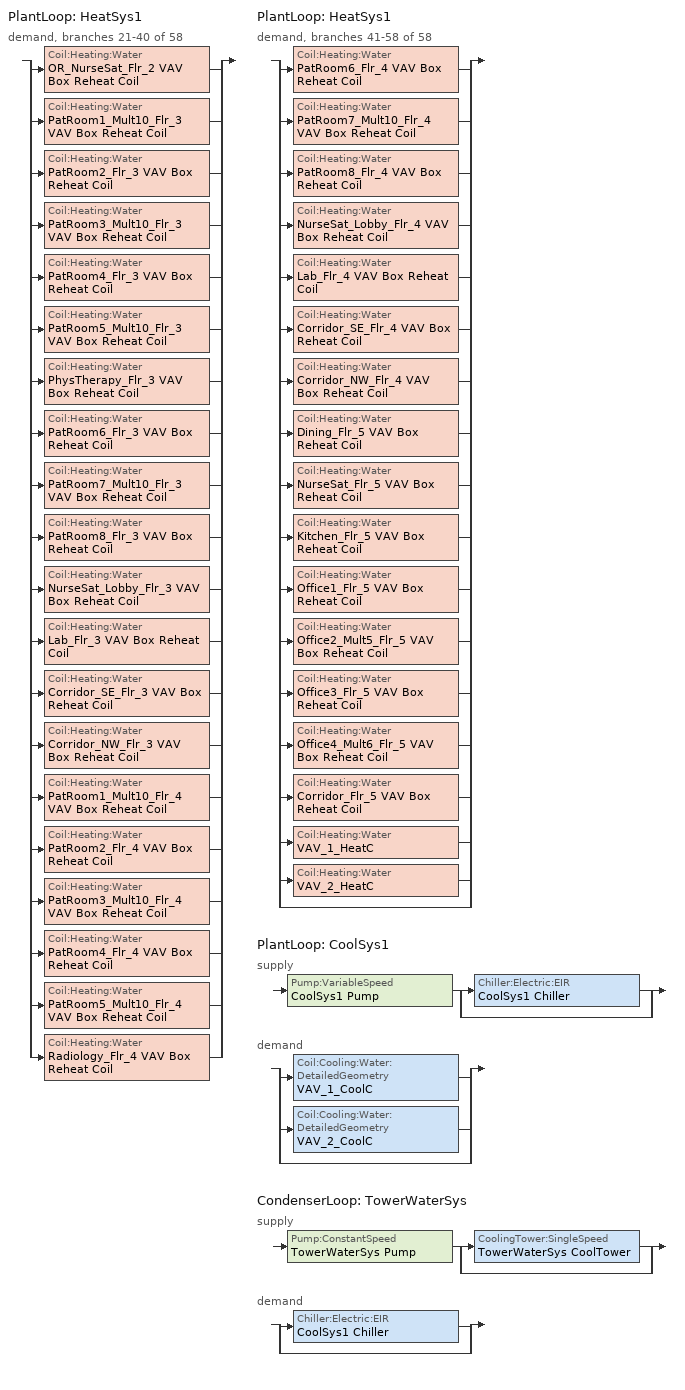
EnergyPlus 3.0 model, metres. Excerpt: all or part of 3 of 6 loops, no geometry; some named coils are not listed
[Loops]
PlantLoop 'HeatSys1'
 demand, branches 21-40 of 58: split
  | Coil:Heating:Water 'OR_NurseSat_Flr_2 VAV Box Reheat Coil'
  | Coil:Heating:Water 'PatRoom1_Mult10_Flr_3 VAV Box Reheat Coil'
  | Coil:Heating:Water 'PatRoom2_Flr_3 VAV Box Reheat Coil'
  | Coil:Heating:Water 'PatRoom3_Mult10_Flr_3 VAV Box Reheat Coil'
  | Coil:Heating:Water 'PatRoom4_Flr_3 VAV Box Reheat Coil'
  | Coil:Heating:Water 'PatRoom5_Mult10_Flr_3 VAV Box Reheat Coil'
  | Coil:Heating:Water 'PhysTherapy_Flr_3 VAV Box Reheat Coil'
  | Coil:Heating:Water 'PatRoom6_Flr_3 VAV Box Reheat Coil'
  | Coil:Heating:Water 'PatRoom7_Mult10_Flr_3 VAV Box Reheat Coil'
  | Coil:Heating:Water 'PatRoom8_Flr_3 VAV Box Reheat Coil'
  | Coil:Heating:Water 'NurseSat_Lobby_Flr_3 VAV Box Reheat Coil'
  | Coil:Heating:Water 'Lab_Flr_3 VAV Box Reheat Coil'
  | Coil:Heating:Water 'Corridor_SE_Flr_3 VAV Box Reheat Coil'
  | Coil:Heating:Water 'Corridor_NW_Flr_3 VAV Box Reheat Coil'
  | Coil:Heating:Water 'PatRoom1_Mult10_Flr_4 VAV Box Reheat Coil'
  | Coil:Heating:Water 'PatRoom2_Flr_4 VAV Box Reheat Coil'
  | Coil:Heating:Water 'PatRoom3_Mult10_Flr_4 VAV Box Reheat Coil'
  | Coil:Heating:Water 'PatRoom4_Flr_4 VAV Box Reheat Coil'
  | Coil:Heating:Water 'PatRoom5_Mult10_Flr_4 VAV Box Reheat Coil'
  | Coil:Heating:Water 'Radiology_Flr_4 VAV Box Reheat Coil'
PlantLoop 'HeatSys1'
 demand, branches 41-58 of 58: split
  | Coil:Heating:Water 'PatRoom6_Flr_4 VAV Box Reheat Coil'
  | Coil:Heating:Water 'PatRoom7_Mult10_Flr_4 VAV Box Reheat Coil'
  | Coil:Heating:Water 'PatRoom8_Flr_4 VAV Box Reheat Coil'
  | Coil:Heating:Water 'NurseSat_Lobby_Flr_4 VAV Box Reheat Coil'
  | Coil:Heating:Water 'Lab_Flr_4 VAV Box Reheat Coil'
  | Coil:Heating:Water 'Corridor_SE_Flr_4 VAV Box Reheat Coil'
  | Coil:Heating:Water 'Corridor_NW_Flr_4 VAV Box Reheat Coil'
  | Coil:Heating:Water 'Dining_Flr_5 VAV Box Reheat Coil'
  | Coil:Heating:Water 'NurseSat_Flr_5 VAV Box Reheat Coil'
  | Coil:Heating:Water 'Kitchen_Flr_5 VAV Box Reheat Coil'
  | Coil:Heating:Water 'Office1_Flr_5 VAV Box Reheat Coil'
  | Coil:Heating:Water 'Office2_Mult5_Flr_5 VAV Box Reheat Coil'
  | Coil:Heating:Water 'Office3_Flr_5 VAV Box Reheat Coil'
  | Coil:Heating:Water 'Office4_Mult6_Flr_5 VAV Box Reheat Coil'
  | Coil:Heating:Water 'Corridor_Flr_5 VAV Box Reheat Coil'
  | Coil:Heating:Water 'VAV_1_HeatC'
  | Coil:Heating:Water 'VAV_2_HeatC'
  | bypass
PlantLoop 'CoolSys1'
 supply: Pump:VariableSpeed 'CoolSys1 Pump' > split
  | Chiller:Electric:EIR 'CoolSys1 Chiller'
  | bypass
 demand: split
  | Coil:Cooling:Water:DetailedGeometry 'VAV_1_CoolC'
  | Coil:Cooling:Water:DetailedGeometry 'VAV_2_CoolC'
  | bypass
CondenserLoop 'TowerWaterSys'
 supply: Pump:ConstantSpeed 'TowerWaterSys Pump' > split
  | CoolingTower:SingleSpeed 'TowerWaterSys CoolTower'
  | bypass
 demand: split
  | Chiller:Electric:EIR 'CoolSys1 Chiller'
  | bypass
[Coil:Heating:Water] Availablility Schedule=ALWAYS_ON; U-Factor Times Area Value {W/K}=AUTOSIZE; Maximum Water Flow Rate {m3/s}=AUTOSIZE; Coil Peformance input method=UFactorTimesAreaAndDesignWaterFlowRate; Nominal Capacity=AUTOSIZE; Design Inlet Water Temperature=82.2; Design Inlet Air Temperature=16.6; Design Outlet Water Temperature=71.1; Design Outlet Air Temperature=32.2
OR_NurseSat_Flr_2 VAV Box Reheat Coil; PatRoom1_Mult10_Flr_3 VAV Box Reheat Coil; PatRoom2_Flr_3 VAV Box Reheat Coil; PatRoom3_Mult10_Flr_3 VAV Box Reheat Coil; PatRoom4_Flr_3 VAV Box Reheat Coil; PatRoom5_Mult10_Flr_3 VAV Box Reheat Coil; PhysTherapy_Flr_3 VAV Box Reheat Coil; PatRoom6_Flr_3 VAV Box Reheat Coil; PatRoom7_Mult10_Flr_3 VAV Box Reheat Coil; PatRoom8_Flr_3 VAV Box Reheat Coil; NurseSat_Lobby_Flr_3 VAV Box Reheat Coil; Lab_Flr_3 VAV Box Reheat Coil; Corridor_SE_Flr_3 VAV Box Reheat Coil; Corridor_NW_Flr_3 VAV Box Reheat Coil; PatRoom1_Mult10_Flr_4 VAV Box Reheat Coil; PatRoom2_Flr_4 VAV Box Reheat Coil; PatRoom3_Mult10_Flr_4 VAV Box Reheat Coil; PatRoom4_Flr_4 VAV Box Reheat Coil; PatRoom5_Mult10_Flr_4 VAV Box Reheat Coil; Radiology_Flr_4 VAV Box Reheat Coil; PatRoom6_Flr_4 VAV Box Reheat Coil; PatRoom7_Mult10_Flr_4 VAV Box Reheat Coil; PatRoom8_Flr_4 VAV Box Reheat Coil; NurseSat_Lobby_Flr_4 VAV Box Reheat Coil; Lab_Flr_4 VAV Box Reheat Coil; Corridor_SE_Flr_4 VAV Box Reheat Coil; Corridor_NW_Flr_4 VAV Box Reheat Coil; Dining_Flr_5 VAV Box Reheat Coil; NurseSat_Flr_5 VAV Box Reheat Coil; Kitchen_Flr_5 VAV Box Reheat Coil; Office1_Flr_5 VAV Box Reheat Coil; Office2_Mult5_Flr_5 VAV Box Reheat Coil; Office3_Flr_5 VAV Box Reheat Coil; Office4_Mult6_Flr_5 VAV Box Reheat Coil; Corridor_Flr_5 VAV Box Reheat Coil
[SetpointManager:Scheduled]
CoolSys1 Loop Setpoint Manager: Control Variable {TEMP}=Temperature; Schedule=CW-Loop-Temp-Schedule; Setpoint Node=CoolSys1 Supply Outlet Node
[PlantLoop]
CoolSys1: Fluid Type {WATER}=Water; Loop Equipment Operation Scheme=CoolSys1 Loop Operation Scheme List; Maximum Loop Temperature {C}=98; Minimum Loop Temperature {C}=1; Maximum Loop Flow Rate {m3/s}=AUTOSIZE; Minimum Loop Flow Rate {m3/s}=0; Loop Volume {m3}=AUTOSIZE; Load Distribution Scheme {OPTIMAL | SEQUENTIAL}=Optimal
[Sizing:Plant]
Name | Loop Type {COOLING | HEATING} | Design Loop Exit Temperature {C} | Design Loop Temperature Difference {C} | Loop Type {COOLING | HEATING | CONDENSER}
CoolSys1 | Cooling | 7.22 | 6.67
TowerWaterSys |  | 29.4 | 5.6 | CONDENSER
[PlantEquipmentOperationSchemes]
CoolSys1 Loop Operation Scheme List: Control Scheme 1 Object Type {*******}=PlantEquipmentOperation:CoolingLoad; Control Scheme 1=CoolSys1 Operation Scheme; Control Scheme 1 Schedule=PlantOnSched
[PlantEquipmentList]
CoolSys1 Equipment List: CoolSys1 Chiller
[Pump:VariableSpeed]
CoolSys1 Pump: Rated Flow Rate {m3/s}=AUTOSIZE; Rated Pump Head {Pa} [179352 Pa = 60 ft]=179352; Rated Power Consumption {W}=AUTOSIZE; Motor Efficiency=0.9; Fraction of Motor Inefficiencies to Fluid Stream=0; Coefficient 1 of the Part Load Performance Curve=0; Coefficient 2 of the Part Load Performance Curve=1; Coefficient 3 of the Part Load Performance Curve=0; Coefficient 4 of the Part Load Performance Curve=0; Minimum Flow Rate {m3/s}=0; Pump Control Type {Continuous | Intermittent}=Intermittent
[PlantEquipmentOperation:CoolingLoad] Load Range 1 Lower Limit {W}=0
Name | Load Range 1 Upper Limit {W} | Priority Control 1 Equipment List
CoolSys1 Operation Scheme | 100000000000000 | CoolSys1 Equipment List
TowerWaterSys Operation Scheme | 1000000000000 | TowerWaterSys Equipment List
[Chiller:Electric:EIR]
CoolSys1 Chiller: Reference Capacity {W}=AUTOSIZE; Reference COP { }=6.1; Reference Leaving Chilled Water Temperature {C}=6.67; Reference Entering Condenser Fluid Temperature {C}=29.4; Reference Chilled Water Flow Rate {m3/s}=AutoSize; Reference Condenser Water Flow Rate {m3/s}=AutoSize; Cooling Capacity Function of Temperature Curve=ChillerCentCapFT; Electric Input to Cooling Output Ratio Function of Temperature Curve=ChillerCentEIRFT; Electric Input to Cooling Output Ratio Function of Part Load Ratio Curve=ChillerCentEIRPLR; Minimum Part Load Ratio=0.15; Maximum Part Load Ratio=1; Optimum Part Load Ratio=1; Minimum Unloading Ratio=0.25; Condenser Type=WaterCooled; Condenser Fan Power Ratio {W/W}=0; Leaving Chilled Water Lower Temperature Limit {C}=2; Chiller Flow Mode=ConstantFlow; Design Heat Recovery Water Flow Rate {m3/s}=0; Sizing Factor=1
[CondenserLoop]
TowerWaterSys: Fluid Type {WATER}=Water; Loop Equipment Operation Scheme=TowerWaterSys Loop Operation Scheme List; Maximum Loop Temperature {C}=80; Minimum Loop Temperature {C}=5; Maximum Loop Flow Rate {m3/s}=AUTOSIZE; Minimum Loop Flow Rate {m3/s}=0; Loop Volume {m3}=AUTOSIZE; Load Distribution Scheme {OPTIMAL | SEQUENTIAL}=Sequential
[CondenserEquipmentOperationSchemes]
TowerWaterSys Loop Operation Scheme List: Control Scheme 1 Object Type {*******}=PlantEquipmentOperation:CoolingLoad; Control Scheme 1=TowerWaterSys Operation Scheme; Control Scheme 1 Schedule=PlantOnSched
[CondenserEquipmentList]
TowerWaterSys Equipment List: TowerWaterSys CoolTower
[Pump:ConstantSpeed]
TowerWaterSys Pump: Rated Flow Rate {m3/s}=AUTOSIZE; Rated Pump Head {Pa} [179352 Pa = 60 ft]=179352; Rated Power Consumption {W}=AUTOSIZE; Motor Efficiency=0.87; Fraction of Motor Inefficiencies to Fluid Stream=0; Pump Control Type {Continuous | Intermittent}=Intermittent
[CoolingTower:SingleSpeed]
TowerWaterSys CoolTower: Design Water Flow Rate {m3/s}=AUTOSIZE; Design Air Flow Rate {m3/s}=AUTOSIZE; Fan Power At Design Air Flow Rate {W}=AUTOSIZE; U-Factor Times Area Value at Design Air Flow Rate {W/K}=AUTOSIZE; Air Flow Rate In Free Convection Regime {m3/s}=AUTOSIZE; U-Factor Times Area Value at Free Convection Air Flow Rate {W/K}=AUTOSIZE; Performance Input Method {NominalCapacity | UFactorTimesAreaAndDesignWaterFlowRate}=UFactorTimesAreaAndDesignWaterFlowRate; Evaporation Loss Mode { LossFactor | SaturatedExit }=SaturatedExit; Drift Loss Percent=0.008; Blowdown Calculation Mode { ConcentrationRatio | ScheduledRate }=ConcentrationRatio; Blowdown Concentration Ratio=3; Capacity Control  { FanCycling |  FluidBypass }=FanCycling; Sizing Factor=1
[Schedule:Compact]
ALWAYS_ON; PlantOnSched: Through: 12/31, For: AllDays, Until: 24:00, 1
CW-Loop-Temp-Schedule: Through: 12/31, For: AllDays, Until: 24:00, 6.7
[Curve:Quadratic]
ChillerCentEIRPLR: Coefficient1 Constant=0.2229; Coefficient2 x=0.3134; Coefficient3 x**2=0.4637; Minimum Value of x=0; Maximum Value of x=1
[Curve:Biquadratic] Minimum Value of x=5; Maximum Value of x=10; Minimum Value of y=24; Maximum Value of y=35
Name | Coefficient1 Constant Const | Coefficient2 x | Coefficient3 x**2 | Coefficient4 y | Coefficient5 y**2 | Coefficient6 x*y | Coefficient1 Constant
ChillerCentCapFT | 0.2579 | 0.0389 | -0.0002 | 0.0469 | -0.0009 | -0.0003
ChillerCentEIRFT |  | -0.0582 | 0.0045 | 0.0024 | 0.0005 | -0.0012 | 0.9339
